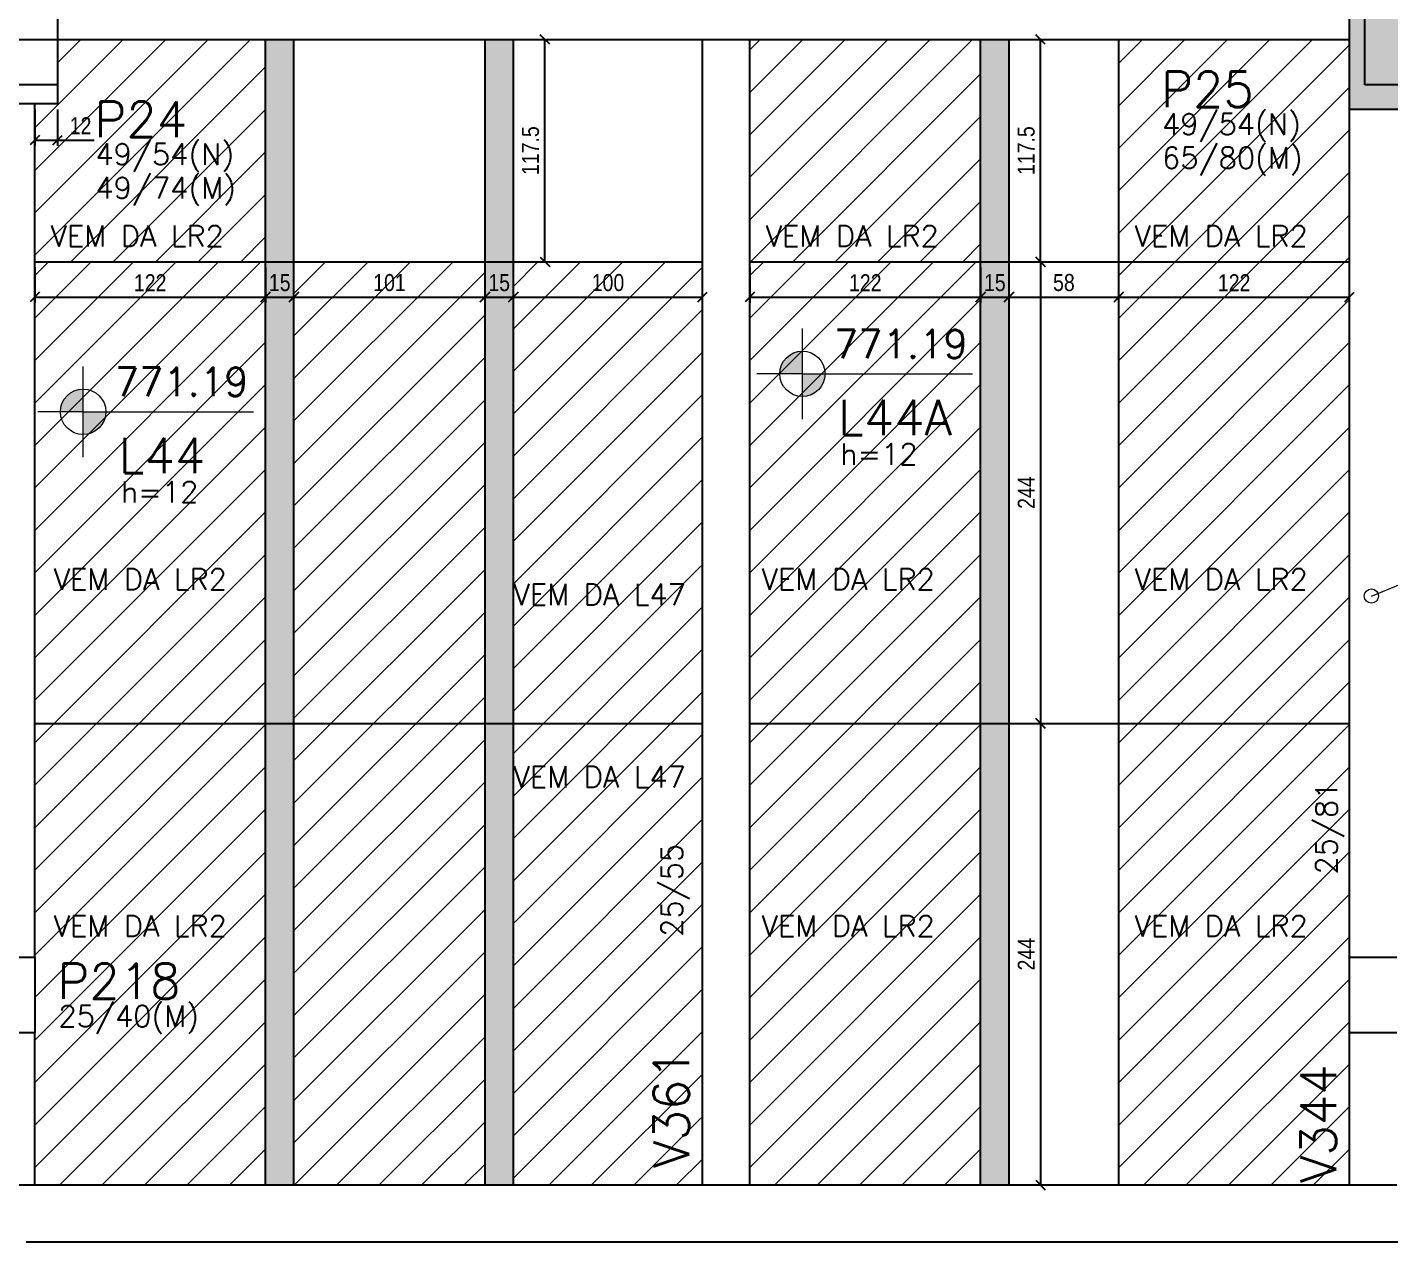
# Model space of a CAD drawing. Extents: x 8513 to 14085, y 1849 to 10799.
# Drawn here: x 11728 to 12448, y 2106 to 2748 of the extents above; entities that cross this region are included whole.
import ezdxf

# ---------------------------------------------------------------- set-up
doc = ezdxf.new("R2010")
doc.units = 0
for name, color, linetype in [('COTA', 241, 'Continuous'), ('Painéis', 200, 'Continuous'), ('Pilares', 5, 'Continuous'), ('VIGAS', 3, 'Continuous')]:
    doc.layers.add(name, color=color, linetype=linetype)
for name, color, linetype, lineweight in [('EST-LAJE-TEXT', 7, 'Continuous', 9), ('EST-PILAR-TEXT', 7, 'Continuous', 9), ('EST-SIMB-Spot Elevations', 7, 'Continuous', 9), ('EST-VIGA-TEXT', 7, 'Continuous', 9), ('Hachura', 253, 'Continuous', 9), ('REAPROVEITAMENTO', 7, 'Continuous', 9)]:
    doc.layers.add(name, color=color, linetype=linetype, lineweight=lineweight)
doc.styles.add('COTA TECNICA-50', font='techl___.ttf', dxfattribs={"height": 9})
doc.styles.add('RomanS_IV50', font='romans_IV50.ttf', dxfattribs={"height": 11.25})
doc.styles.add('RomanS_IV50_B', font='', dxfattribs={"height": 18.75})
doc.styles.add('RomanS_IV50_B_1', font='', dxfattribs={"height": 22.5})
doc.styles.get('RomanS_IV50_B').set_extended_font_data('RomanS_IV50', bold=True)
doc.styles.get('RomanS_IV50_B_1').set_extended_font_data('RomanS_IV50', bold=True)
doc.dimstyles.new('PAINEL', dxfattribs={"dimtxt": 9, "dimasz": 5, "dimexe": 3, "dimexo": 3, "dimgap": 3, "dimtad": 1, "dimdec": 1, "dimzin": 12, "dimdsep": 46, "dimtxsty": 'COTA TECNICA-50', "dimblk": 'OBLIQUE', "dimcen": 0, "dimclrd": 4, "dimclre": 4, "dimclrt": 1, "dimadec": 1, "dimazin": 3, "dimtfac": 1, "dimtdec": 1, "dimtmove": 0, "dimatfit": 3, "dimldrblk": 'OBLIQUE', "dimfxl": 1, "dimtolj": 1, "dimtzin": 12, "dimarcsym": 0})
pattern_1 = [(45, (-181390.063, -29748.07), (-11.2253202, 11.2253202), [])]

# ---------------------------------------------------------------- blocks, each defined once
blk = doc.blocks.new('TQS - Pilar retangular - 25_0 x 40_0-2664920-BUSINESS')
at = {"layer": 'Pilares'}
for p, q in [((-12.5, 20), (12.5, 20)), ((-12.5, -20), (-12.5, 20)), ((12.5, 20), (12.5, -20)), ((12.5, -20), (-12.5, -20))]:
    blk.add_line(p, q, dxfattribs=at)
blk = doc.blocks.new('FA_Floor_TAG_SURVEY_R01 - NIV_TIT_H_TXT1__TXT2_Menor-2303205-BUSINESS')
at = {"layer": 'EST-LAJE-TEXT'}
h = blk.add_hatch(color=256, dxfattribs=at)
edge = h.paths.add_edge_path(flags=0)
edge.add_line((-0.28, 0.565), (-0.28, 0.405))
edge.add_line((-0.28, 0.405), (-0.44, 0.405))
edge.add_arc((-0.28, 0.405), 0.16, 90, 180, ccw=False)
h = blk.add_hatch(color=256, dxfattribs=at)
edge = h.paths.add_edge_path(flags=0)
edge.add_arc((-0.28, 0.405), 0.16, -90, 0, ccw=False)
edge.add_line((-0.28, 0.245), (-0.28, 0.405))
edge.add_line((-0.28, 0.405), (-0.12, 0.405))
for p, q in [((-0.28, 0.085), (-0.28, 0.725)), ((-0.28, 0.405), (-0.6, 0.405)), ((-0.28, 0.405), (0.92, 0.405))]:
    blk.add_line(p, q, dxfattribs=at)
blk.add_circle((-0.28, 0.405), 0.16, dxfattribs=at)
blk = doc.blocks.new('_Oblique')
at = {"color": 0, "linetype": 'ByBlock', "lineweight": -2}
blk.add_line((-0.5, -0.5), (0.5, 0.5), dxfattribs=at)
blk = doc.blocks.new('*D647')
at = {"layer": 'COTA', "color": 4, "lineweight": -2, "transparency": 16777216}
for p, q in [((11732.01, 2704.51), (11732.01, 2685.34)), ((11744.01, 2704.51), (11744.01, 2685.34)), ((11732.01, 2688.34), (11744.01, 2688.34)), ((11744.01, 2688.34), (11763.4, 2688.34))]:
    blk.add_line(p, q, dxfattribs=at)
at = {"layer": 'Defpoints', "color": 0, "transparency": 16777216}
for p in [(11732.01, 2707.51), (11744.01, 2707.51), (11744.01, 2688.34)]:
    blk.add_point(p, dxfattribs=at)
at = {"layer": 'COTA', "color": 4, "lineweight": -2, "transparency": 16777216, "xscale": 5, "yscale": 5, "zscale": 5, "rotation": 180}
blk.add_blockref('_Oblique', (11732.01, 2688.34), dxfattribs=at)
at = {"layer": 'COTA', "color": 4, "lineweight": -2, "transparency": 16777216, "xscale": 5, "yscale": 5, "zscale": 5}
blk.add_blockref('_Oblique', (11744.01, 2688.34), dxfattribs=at)
at = {"layer": 'COTA', "color": 1, "transparency": 16777216, "insert": (11756.21, 2695.9), "char_height": 9, "attachment_point": 5, "style": 'COTA TECNICA-50'}
blk.add_mtext('\\A1;12', dxfattribs=at)
blk = doc.blocks.new('*D648')
at = {"layer": 'COTA', "color": 4, "lineweight": -2, "transparency": 16777216}
for p, q in [((11732.01, 2621.01), (11732.01, 2602.36)), ((11854.01, 2621.01), (11854.01, 2602.36)), ((11732.01, 2605.36), (11854.01, 2605.36))]:
    blk.add_line(p, q, dxfattribs=at)
at = {"layer": 'Defpoints', "color": 0, "transparency": 16777216}
for p in [(11732.01, 2624.01), (11854.01, 2624.01), (11854.01, 2605.36)]:
    blk.add_point(p, dxfattribs=at)
at = {"layer": 'COTA', "color": 4, "lineweight": -2, "transparency": 16777216, "xscale": 5, "yscale": 5, "zscale": 5, "rotation": 180}
blk.add_blockref('_Oblique', (11732.01, 2605.36), dxfattribs=at)
at = {"layer": 'COTA', "color": 4, "lineweight": -2, "transparency": 16777216, "xscale": 5, "yscale": 5, "zscale": 5}
blk.add_blockref('_Oblique', (11854.01, 2605.36), dxfattribs=at)
at = {"layer": 'COTA', "color": 1, "transparency": 16777216, "insert": (11793.01, 2612.92), "char_height": 9, "attachment_point": 5, "style": 'COTA TECNICA-50'}
blk.add_mtext('\\A1;122', dxfattribs=at)
blk = doc.blocks.new('*D649')
at = {"layer": 'COTA', "color": 4, "lineweight": -2, "transparency": 16777216}
for p, q in [((11854.01, 2621.01), (11854.01, 2602.36)), ((11854.01, 2605.36), (11869.01, 2605.36))]:
    blk.add_line(p, q, dxfattribs=at)
at = {"layer": 'Defpoints', "color": 0, "transparency": 16777216}
for p in [(11854.01, 2624.01), (11869.01, 2605.36), (11869.01, 2605.36)]:
    blk.add_point(p, dxfattribs=at)
at = {"layer": 'COTA', "color": 4, "lineweight": -2, "transparency": 16777216, "xscale": 5, "yscale": 5, "zscale": 5, "rotation": 180}
blk.add_blockref('_Oblique', (11854.01, 2605.36), dxfattribs=at)
at = {"layer": 'COTA', "color": 4, "lineweight": -2, "transparency": 16777216, "xscale": 5, "yscale": 5, "zscale": 5}
blk.add_blockref('_Oblique', (11869.01, 2605.36), dxfattribs=at)
at = {"layer": 'COTA', "color": 1, "transparency": 16777216, "insert": (11861.51, 2612.96), "char_height": 9, "attachment_point": 5, "style": 'COTA TECNICA-50'}
blk.add_mtext('\\A1;15', dxfattribs=at)
blk = doc.blocks.new('*D650')
at = {"layer": 'COTA', "color": 4, "lineweight": -2, "transparency": 16777216}
blk.add_line((11869.01, 2605.36), (11970.01, 2605.36), dxfattribs=at)
at = {"layer": 'Defpoints', "color": 0, "transparency": 16777216}
for p in [(11869.01, 2605.36), (11970.01, 2605.36), (11970.01, 2605.36)]:
    blk.add_point(p, dxfattribs=at)
at = {"layer": 'COTA', "color": 4, "lineweight": -2, "transparency": 16777216, "xscale": 5, "yscale": 5, "zscale": 5, "rotation": 180}
blk.add_blockref('_Oblique', (11869.01, 2605.36), dxfattribs=at)
at = {"layer": 'COTA', "color": 4, "lineweight": -2, "transparency": 16777216, "xscale": 5, "yscale": 5, "zscale": 5}
blk.add_blockref('_Oblique', (11970.01, 2605.36), dxfattribs=at)
at = {"layer": 'COTA', "color": 1, "transparency": 16777216, "insert": (11919.51, 2612.96), "char_height": 9, "attachment_point": 5, "style": 'COTA TECNICA-50'}
blk.add_mtext('\\A1;101', dxfattribs=at)
blk = doc.blocks.new('*D651')
at = {"layer": 'COTA', "color": 4, "lineweight": -2, "transparency": 16777216}
blk.add_line((11970.01, 2605.36), (11985.01, 2605.36), dxfattribs=at)
at = {"layer": 'Defpoints', "color": 0, "transparency": 16777216}
for p in [(11970.01, 2605.36), (11985.01, 2605.36), (11985.01, 2605.36)]:
    blk.add_point(p, dxfattribs=at)
at = {"layer": 'COTA', "color": 4, "lineweight": -2, "transparency": 16777216, "xscale": 5, "yscale": 5, "zscale": 5, "rotation": 180}
blk.add_blockref('_Oblique', (11970.01, 2605.36), dxfattribs=at)
at = {"layer": 'COTA', "color": 4, "lineweight": -2, "transparency": 16777216, "xscale": 5, "yscale": 5, "zscale": 5}
blk.add_blockref('_Oblique', (11985.01, 2605.36), dxfattribs=at)
at = {"layer": 'COTA', "color": 1, "transparency": 16777216, "insert": (11977.51, 2612.96), "char_height": 9, "attachment_point": 5, "style": 'COTA TECNICA-50'}
blk.add_mtext('\\A1;15', dxfattribs=at)
blk = doc.blocks.new('*D652')
at = {"layer": 'COTA', "color": 4, "lineweight": -2, "transparency": 16777216}
blk.add_line((11985.01, 2605.36), (12085.01, 2605.36), dxfattribs=at)
at = {"layer": 'Defpoints', "color": 0, "transparency": 16777216}
for p in [(11985.01, 2605.36), (12085.01, 2605.36), (12085.01, 2605.36)]:
    blk.add_point(p, dxfattribs=at)
at = {"layer": 'COTA', "color": 4, "lineweight": -2, "transparency": 16777216, "xscale": 5, "yscale": 5, "zscale": 5, "rotation": 180}
blk.add_blockref('_Oblique', (11985.01, 2605.36), dxfattribs=at)
at = {"layer": 'COTA', "color": 4, "lineweight": -2, "transparency": 16777216, "xscale": 5, "yscale": 5, "zscale": 5}
blk.add_blockref('_Oblique', (12085.01, 2605.36), dxfattribs=at)
at = {"layer": 'COTA', "color": 1, "transparency": 16777216, "insert": (12035.01, 2612.96), "char_height": 9, "attachment_point": 5, "style": 'COTA TECNICA-50'}
blk.add_mtext('\\A1;100', dxfattribs=at)
blk = doc.blocks.new('*D653')
at = {"layer": 'COTA', "color": 4, "lineweight": -2, "transparency": 16777216}
for p, q in [((12110.01, 2621.01), (12110.01, 2602.36)), ((12232.01, 2621.01), (12232.01, 2602.36)), ((12110.01, 2605.36), (12232.01, 2605.36))]:
    blk.add_line(p, q, dxfattribs=at)
at = {"layer": 'Defpoints', "color": 0, "transparency": 16777216}
for p in [(12110.01, 2624.01), (12232.01, 2624.01), (12232.01, 2605.36)]:
    blk.add_point(p, dxfattribs=at)
at = {"layer": 'COTA', "color": 4, "lineweight": -2, "transparency": 16777216, "xscale": 5, "yscale": 5, "zscale": 5, "rotation": 180}
blk.add_blockref('_Oblique', (12110.01, 2605.36), dxfattribs=at)
at = {"layer": 'COTA', "color": 4, "lineweight": -2, "transparency": 16777216, "xscale": 5, "yscale": 5, "zscale": 5}
blk.add_blockref('_Oblique', (12232.01, 2605.36), dxfattribs=at)
at = {"layer": 'COTA', "color": 1, "transparency": 16777216, "insert": (12171.01, 2612.92), "char_height": 9, "attachment_point": 5, "style": 'COTA TECNICA-50'}
blk.add_mtext('\\A1;122', dxfattribs=at)
blk = doc.blocks.new('*D654')
at = {"layer": 'COTA', "color": 4, "lineweight": -2, "transparency": 16777216}
for p, q in [((12232.01, 2621.01), (12232.01, 2602.36)), ((12232.01, 2605.36), (12247.01, 2605.36))]:
    blk.add_line(p, q, dxfattribs=at)
at = {"layer": 'Defpoints', "color": 0, "transparency": 16777216}
for p in [(12232.01, 2624.01), (12247.01, 2605.36), (12247.01, 2605.36)]:
    blk.add_point(p, dxfattribs=at)
at = {"layer": 'COTA', "color": 4, "lineweight": -2, "transparency": 16777216, "xscale": 5, "yscale": 5, "zscale": 5, "rotation": 180}
blk.add_blockref('_Oblique', (12232.01, 2605.36), dxfattribs=at)
at = {"layer": 'COTA', "color": 4, "lineweight": -2, "transparency": 16777216, "xscale": 5, "yscale": 5, "zscale": 5}
blk.add_blockref('_Oblique', (12247.01, 2605.36), dxfattribs=at)
at = {"layer": 'COTA', "color": 1, "transparency": 16777216, "insert": (12239.51, 2612.96), "char_height": 9, "attachment_point": 5, "style": 'COTA TECNICA-50'}
blk.add_mtext('\\A1;15', dxfattribs=at)
blk = doc.blocks.new('*D655')
at = {"layer": 'COTA', "color": 4, "lineweight": -2, "transparency": 16777216}
blk.add_line((12247.01, 2605.36), (12305.01, 2605.36), dxfattribs=at)
at = {"layer": 'Defpoints', "color": 0, "transparency": 16777216}
for p in [(12247.01, 2605.36), (12305.01, 2605.36), (12305.01, 2605.36)]:
    blk.add_point(p, dxfattribs=at)
at = {"layer": 'COTA', "color": 4, "lineweight": -2, "transparency": 16777216, "xscale": 5, "yscale": 5, "zscale": 5, "rotation": 180}
blk.add_blockref('_Oblique', (12247.01, 2605.36), dxfattribs=at)
at = {"layer": 'COTA', "color": 4, "lineweight": -2, "transparency": 16777216, "xscale": 5, "yscale": 5, "zscale": 5}
blk.add_blockref('_Oblique', (12305.01, 2605.36), dxfattribs=at)
at = {"layer": 'COTA', "color": 1, "transparency": 16777216, "insert": (12276.01, 2612.98), "char_height": 9, "attachment_point": 5, "style": 'COTA TECNICA-50'}
blk.add_mtext('\\A1;58', dxfattribs=at)
blk = doc.blocks.new('*D656')
at = {"layer": 'COTA', "color": 4, "lineweight": -2, "transparency": 16777216}
blk.add_line((12305.01, 2605.36), (12427.01, 2605.36), dxfattribs=at)
at = {"layer": 'Defpoints', "color": 0, "transparency": 16777216}
for p in [(12305.01, 2605.36), (12427.01, 2605.36), (12427.01, 2605.36)]:
    blk.add_point(p, dxfattribs=at)
at = {"layer": 'COTA', "color": 4, "lineweight": -2, "transparency": 16777216, "xscale": 5, "yscale": 5, "zscale": 5, "rotation": 180}
blk.add_blockref('_Oblique', (12305.01, 2605.36), dxfattribs=at)
at = {"layer": 'COTA', "color": 4, "lineweight": -2, "transparency": 16777216, "xscale": 5, "yscale": 5, "zscale": 5}
blk.add_blockref('_Oblique', (12427.01, 2605.36), dxfattribs=at)
at = {"layer": 'COTA', "color": 1, "transparency": 16777216, "insert": (12366.01, 2612.92), "char_height": 9, "attachment_point": 5, "style": 'COTA TECNICA-50'}
blk.add_mtext('\\A1;122', dxfattribs=at)
blk = doc.blocks.new('*D665')
at = {"layer": 'COTA', "color": 4, "lineweight": -2, "transparency": 16777216}
for p, q in [((11170.51, 2741.51), (12004.69, 2741.51)), ((12001.69, 2624.01), (12001.69, 2741.51)), ((11988.01, 2624.01), (12004.69, 2624.01))]:
    blk.add_line(p, q, dxfattribs=at)
at = {"layer": 'Defpoints', "color": 0, "transparency": 16777216}
for p in [(11167.51, 2741.51), (12001.69, 2741.51), (11985.01, 2624.01)]:
    blk.add_point(p, dxfattribs=at)
at = {"layer": 'COTA', "color": 4, "lineweight": -2, "transparency": 16777216, "xscale": 5, "yscale": 5, "zscale": 5}
for p, rotation in [((12001.69, 2741.51), 90), ((12001.69, 2624.01), 270)]:
    blk.add_blockref('_Oblique', p, dxfattribs=dict(at, rotation=rotation))
at = {"layer": 'COTA', "color": 1, "transparency": 16777216, "insert": (11994.09, 2682.76), "char_height": 9, "attachment_point": 5, "rotation": 90, "style": 'COTA TECNICA-50'}
blk.add_mtext('\\A1;117.5', dxfattribs=at)
blk = doc.blocks.new('*D667')
at = {"layer": 'COTA', "color": 4, "lineweight": -2, "transparency": 16777216}
for p, q in [((11170.51, 2741.51), (12266.69, 2741.51)), ((12263.69, 2624.01), (12263.69, 2741.51)), ((12250.01, 2624.01), (12266.69, 2624.01))]:
    blk.add_line(p, q, dxfattribs=at)
at = {"layer": 'Defpoints', "color": 0, "transparency": 16777216}
for p in [(11167.51, 2741.51), (12263.69, 2741.51), (12247.01, 2624.01)]:
    blk.add_point(p, dxfattribs=at)
at = {"layer": 'COTA', "color": 4, "lineweight": -2, "transparency": 16777216, "xscale": 5, "yscale": 5, "zscale": 5}
for p, rotation in [((12263.69, 2741.51), 90), ((12263.69, 2624.01), 270)]:
    blk.add_blockref('_Oblique', p, dxfattribs=dict(at, rotation=rotation))
at = {"layer": 'COTA', "color": 1, "transparency": 16777216, "insert": (12256.09, 2682.76), "char_height": 9, "attachment_point": 5, "rotation": 90, "style": 'COTA TECNICA-50'}
blk.add_mtext('\\A1;117.5', dxfattribs=at)
blk = doc.blocks.new('*D675')
at = {"layer": 'COTA', "color": 4, "lineweight": -2, "transparency": 16777216}
for p, q in [((12250.01, 2624.01), (12266.69, 2624.01)), ((12263.69, 2624.01), (12263.69, 2380.01)), ((12250.01, 2380.01), (12266.69, 2380.01))]:
    blk.add_line(p, q, dxfattribs=at)
at = {"layer": 'Defpoints', "color": 0, "transparency": 16777216}
for p in [(12247.01, 2624.01), (12247.01, 2380.01), (12263.69, 2380.01)]:
    blk.add_point(p, dxfattribs=at)
at = {"layer": 'COTA', "color": 4, "lineweight": -2, "transparency": 16777216, "xscale": 5, "yscale": 5, "zscale": 5}
for p, rotation in [((12263.69, 2624.01), 90), ((12263.69, 2380.01), 270)]:
    blk.add_blockref('_Oblique', p, dxfattribs=dict(at, rotation=rotation))
at = {"layer": 'COTA', "color": 1, "transparency": 16777216, "insert": (12256.12, 2502.01), "char_height": 9, "attachment_point": 5, "rotation": 90, "style": 'COTA TECNICA-50'}
blk.add_mtext('\\A1;244', dxfattribs=at)
blk = doc.blocks.new('*D676')
at = {"layer": 'COTA', "color": 4, "lineweight": -2, "transparency": 16777216}
for p, q in [((12250.01, 2380.01), (12266.69, 2380.01)), ((12263.69, 2380.01), (12263.69, 2136.01)), ((12250.01, 2136.01), (12266.69, 2136.01))]:
    blk.add_line(p, q, dxfattribs=at)
at = {"layer": 'Defpoints', "color": 0, "transparency": 16777216}
for p in [(12247.01, 2380.01), (12247.01, 2136.01), (12263.69, 2136.01)]:
    blk.add_point(p, dxfattribs=at)
at = {"layer": 'COTA', "color": 4, "lineweight": -2, "transparency": 16777216, "xscale": 5, "yscale": 5, "zscale": 5}
for p, rotation in [((12263.69, 2380.01), 90), ((12263.69, 2136.01), 270)]:
    blk.add_blockref('_Oblique', p, dxfattribs=dict(at, rotation=rotation))
at = {"layer": 'COTA', "color": 1, "transparency": 16777216, "insert": (12256.12, 2258.01), "char_height": 9, "attachment_point": 5, "rotation": 90, "style": 'COTA TECNICA-50'}
blk.add_mtext('\\A1;244', dxfattribs=at)

msp = doc.modelspace()

# ---------------------------------------------------------------- hatches: boundary and pattern name
at = {"layer": 'Hachura'}
h = msp.add_hatch(color=256, dxfattribs=at)
h.paths.add_polyline_path([(11869.01, 2741.51), (11854.01, 2741.51), (11854.01, 2624.01), (11869.01, 2624.01)])
h.paths.add_polyline_path([(11869.01, 2624.01), (11854.01, 2624.01), (11854.01, 2380.01), (11869.01, 2380.01)])
h.paths.add_polyline_path([(11854.01, 2136.01), (11869.01, 2136.01), (11869.01, 2380.01), (11854.01, 2380.01)])
h.paths.add_polyline_path([(11970.01, 2380.01), (11970.01, 2136.01), (11985.01, 2136.01), (11985.01, 2380.01)])
h.paths.add_polyline_path([(11970.01, 2624.01), (11970.01, 2380.01), (11985.01, 2380.01), (11985.01, 2624.01)])
h.paths.add_polyline_path([(11970.01, 2741.51), (11970.01, 2624.01), (11985.01, 2624.01), (11985.01, 2741.51)])
h = msp.add_hatch(color=256, dxfattribs=at)
h.paths.add_polyline_path([(12247.01, 2741.51), (12232.01, 2741.51), (12232.01, 2624.01), (12247.01, 2624.01)])
h.paths.add_polyline_path([(12232.01, 2380.01), (12247.01, 2380.01), (12247.01, 2624.01), (12232.01, 2624.01)])
h.paths.add_polyline_path([(12247.01, 2380.01), (12232.01, 2380.01), (12232.01, 2136.01), (12247.01, 2136.01)])
at = {"layer": 'Pilares'}
msp.add_hatch(color=5, dxfattribs=at).paths.add_polyline_path([(12492.01, 2704.51), (12492.01, 2784.51), (12427.01, 2784.51), (12427.01, 2704.51)], flags=0)
at = {"layer": 'REAPROVEITAMENTO'}
h = msp.add_hatch(dxfattribs=at)
h.set_pattern_fill('ANSI31', color=251, scale=5, style=0)
h.set_pattern_definition(pattern_1)
h.paths.add_polyline_path([(11732.01, 2624.01), (11854.01, 2624.01), (11854.01, 2741.51), (11744.01, 2741.51), (11744.01, 2707.51), (11732.01, 2707.51)])
h.paths.add_polyline_path([(11707.01, 2624.01), (11707.01, 2707.51), (11695.01, 2707.51), (11695.01, 2741.51), (11585.01, 2741.51), (11585.01, 2624.01)])
h = msp.add_hatch(dxfattribs=at)
h.set_pattern_fill('ANSI31', color=251, scale=5, style=0)
h.set_pattern_definition(pattern_1)
h.paths.add_polyline_path([(12232.01, 2741.51), (12110.01, 2741.51), (12110.01, 2624.01), (12232.01, 2624.01)])
h.paths.add_polyline_path([(12427.01, 2704.51), (12427.01, 2741.51), (12305.01, 2741.51), (12305.01, 2624.01), (12427.01, 2624.01)])
h = msp.add_hatch(dxfattribs=at)
h.set_pattern_fill('ANSI31', color=251, scale=5, style=0)
h.set_pattern_definition([(45, (-181963.063, -29748.07), (-11.2253202, 11.2253202), [])])
h.paths.add_polyline_path([(11732.01, 2380.01), (11854.01, 2380.01), (11854.01, 2624.01), (11732.01, 2624.01)])
h.paths.add_polyline_path([(11732.01, 2380.01), (11732.01, 2136.01), (11854.01, 2136.01), (11854.01, 2216.51), (11854.01, 2256.51), (11854.01, 2380.01)])
h = msp.add_hatch(dxfattribs=at)
h.set_pattern_fill('ANSI31', color=251, scale=5, style=0)
h.set_pattern_definition(pattern_1)
h.paths.add_polyline_path([(11869.01, 2136.01), (11970.01, 2136.01), (11970.01, 2380.01), (11869.01, 2380.01)])
h.paths.add_polyline_path([(11869.01, 2380.01), (11970.01, 2380.01), (11970.01, 2624.01), (11869.01, 2624.01)])
h = msp.add_hatch(dxfattribs=at)
h.set_pattern_fill('ANSI31', color=251, scale=5, style=0)
h.set_pattern_definition(pattern_1)
h.paths.add_polyline_path([(11985.01, 2380.01), (12085.01, 2380.01), (12085.01, 2624.01), (11985.01, 2624.01)])
h.paths.add_polyline_path([(11985.01, 2136.01), (12085.01, 2136.01), (12085.01, 2380.01), (11985.01, 2380.01)])
h = msp.add_hatch(dxfattribs=at)
h.set_pattern_fill('ANSI31', color=251, scale=5, style=0)
h.set_pattern_definition([(45, (-181585.063, -29748.07), (-11.2253202, 11.2253202), [])])
h.paths.add_polyline_path([(12110.01, 2380.01), (12232.01, 2380.01), (12232.01, 2624.01), (12110.01, 2624.01)])
h.paths.add_polyline_path([(12110.01, 2380.01), (12110.01, 2136.01), (12232.01, 2136.01), (12232.01, 2216.51), (12232.01, 2256.51), (12232.01, 2380.01)])
h = msp.add_hatch(dxfattribs=at)
h.set_pattern_fill('ANSI31', color=251, scale=5, style=0)
h.set_pattern_definition(pattern_1)
h.paths.add_polyline_path([(12305.01, 2380.01), (12427.01, 2380.01), (12427.01, 2624.01), (12305.01, 2624.01)])
h.paths.add_polyline_path([(12305.01, 2380.01), (12305.01, 2136.01), (12427.01, 2136.01), (12427.01, 2216.51), (12427.01, 2256.51), (12427.01, 2380.01)])

# ---------------------------------------------------------------- linework, layer by layer
at = {"layer": 'EST-SIMB-Spot Elevations'}
msp.add_line((12438.55, 2447.33), (12483.37, 2465.7), dxfattribs=at)
msp.add_circle((12438.55, 2447.33), 3.75, dxfattribs=at)
at = {"layer": 'Painéis', "ltscale": 70}
for p, q in [((11854.01, 2136.01), (11854.01, 2741.51)), ((11869.01, 2136.01), (11869.01, 2741.51)), ((11970.01, 2136.01), (11970.01, 2741.51)), ((11985.01, 2136.01), (11985.01, 2741.51)), ((12232.01, 2136.01), (12232.01, 2741.51)), ((12247.01, 2136.01), (12247.01, 2741.51)), ((12305.01, 2136.01), (12305.01, 2741.51)), ((11732.01, 2624.01), (12085.01, 2624.01)), ((12110.01, 2624.01), (12427.01, 2624.01)), ((11732.01, 2380.01), (12085.01, 2380.01)), ((12110.01, 2380.01), (12427.01, 2380.01))]:
    msp.add_line(p, q, dxfattribs=at)
at = {"layer": 'Pilares', "color": 5}
for p, q in [((11744.01, 2781.51), (11744.01, 2707.51)), ((12427.01, 2704.51), (12427.01, 2784.51)), ((11744.01, 2707.51), (11695.01, 2707.51)), ((12492.01, 2704.51), (12427.01, 2704.51)), ((12427.01, 2216.51), (12427.01, 2256.51)), ((12427.01, 2256.51), (12452.01, 2256.51)), ((12452.01, 2216.51), (12427.01, 2216.51))]:
    msp.add_line(p, q, dxfattribs=at)
at = {"layer": 'Pilares'}
for p, q in [((12435.01, 2717.51), (12435.01, 2771.51)), ((11744.01, 2717.51), (11695.01, 2717.51)), ((12484.01, 2717.51), (12435.01, 2717.51))]:
    msp.add_line(p, q, dxfattribs=at)
at = {"layer": 'VIGAS', "color": 3}
for p, q in [((11744.01, 2741.51), (12427.01, 2741.51)), ((12085.01, 2136.01), (12085.01, 2741.51)), ((12110.01, 2136.01), (12110.01, 2741.51)), ((11732.01, 2256.51), (11732.01, 2707.51)), ((12427.01, 2256.51), (12427.01, 2704.51)), ((11732.01, 2136.01), (11732.01, 2216.51)), ((12427.01, 2136.01), (12427.01, 2216.51)), ((10246.51, 2136.01), (12427.01, 2136.01)), ((12427.01, 2136.01), (12452.01, 2136.01)), ((11727.43, 2106.01), (13103.96, 2106.01))]:
    msp.add_line(p, q, dxfattribs=at)

# ---------------------------------------------------------------- block references
at = {"layer": 'EST-LAJE-TEXT', "xscale": 74.99999999999996, "yscale": 74.99999999999996, "zscale": 74.99999999999996}
for p in [(12158.78, 2534.4), (11778.57, 2514.32)]:
    msp.add_blockref('FA_Floor_TAG_SURVEY_R01 - NIV_TIT_H_TXT1__TXT2_Menor-2303205-BUSINESS', p, dxfattribs=at)
at = {"layer": 'Pilares'}
msp.add_blockref('TQS - Pilar retangular - 25_0 x 40_0-2664920-BUSINESS', (11719.51, 2236.51), dxfattribs=at)

# ---------------------------------------------------------------- texts
at = {"layer": 'EST-LAJE-TEXT', "lineweight": 30, "attachment_point": 1}
for s, insert, char_height, width, style in [('VEM DA LR2', (11740.3, 2643.25), 11.25, 113.7665, 'RomanS_IV50'), ('VEM DA LR2', (12313.3, 2643.25), 11.25, 113.7665, 'RomanS_IV50'), ('771.19', (12154.48, 2588.12), 15, 99.8101, 'RomanS_IV50_B'), ('771.19', (11774.27, 2568.05), 15, 99.8101, 'RomanS_IV50_B'), ('h=12', (12157.71, 2528.01), 11.25, 58.924, 'RomanS_IV50'), ('h=12', (11777.49, 2507.93), 11.25, 58.924, 'RomanS_IV50'), ('VEM DA LR2', (11741.94, 2461.79), 11.25, 113.7665, 'RomanS_IV50'), ('VEM DA LR2', (12116.14, 2461.79), 11.25, 113.7665, 'RomanS_IV50'), ('VEM DA LR2', (12313.3, 2461.79), 11.25, 113.7665, 'RomanS_IV50'), ('VEM DA L47', (11985.01, 2453.76), 11.25, 113.7665, 'RomanS_IV50'), ('VEM DA L47', (11985.01, 2357.37), 11.25, 113.7665, 'RomanS_IV50'), ('VEM DA LR2', (11741.94, 2278.52), 11.25, 113.7665, 'RomanS_IV50'), ('VEM DA LR2', (12116.14, 2278.52), 11.25, 113.7665, 'RomanS_IV50'), ('VEM DA LR2', (12313.3, 2278.52), 11.25, 113.7665, 'RomanS_IV50')]:
    msp.add_mtext(s, dxfattribs=dict(at, insert=insert, char_height=char_height, width=width, style=style))
at = {"layer": 'EST-LAJE-TEXT', "lineweight": 50, "char_height": 18.75, "attachment_point": 1, "style": 'RomanS_IV50_B_1'}
for s, insert, width in [('L44A', (12156.58, 2551.07), 84.1772), ('L44', (11776.36, 2530.99), 63.7342)]:
    msp.add_mtext(s, dxfattribs=dict(at, insert=insert, width=width))
at = {"layer": 'EST-PILAR-TEXT', "lineweight": 50, "attachment_point": 1}
for s, insert, char_height, width, style in [('P25', (12327.36, 2724.56), 18.75, 69.1455, 'RomanS_IV50_B_1'), ('P25', (12327.36, 2724.56), 18.75, 69.1455, 'RomanS_IV50_B_1'), ('P24', (11763.52, 2708.68), 18.75, 69.1455, 'RomanS_IV50_B_1'), ('P24', (11763.52, 2708.68), 18.75, 69.1455, 'RomanS_IV50_B_1'), ('49/54(N)', (12327.91, 2702.38), 11.25, 104.6202, 'RomanS_IV50'), ('49/54(N)', (11764.06, 2686.49), 11.25, 104.6202, 'RomanS_IV50'), ('65/80(M)', (12327.91, 2684.57), 11.25, 105.8227, 'RomanS_IV50'), ('49/74(M)', (11764.06, 2668.68), 11.25, 105.8227, 'RomanS_IV50'), ('P218', (11743.96, 2253.08), 18.75, 91.9936, 'RomanS_IV50_B_1'), ('25/40(M)', (11744.51, 2230.89), 11.25, 105.8227, 'RomanS_IV50')]:
    msp.add_mtext(s, dxfattribs=dict(at, insert=insert, char_height=char_height, width=width, style=style))
at = {"layer": 'EST-VIGA-TEXT', "lineweight": 30, "char_height": 11.25, "width": 70.3481, "attachment_point": 1, "rotation": 90, "style": 'RomanS_IV50'}
for s, insert in [('25/81', (12409.15, 2300.11)), ('25/55', (12063.17, 2267.2))]:
    msp.add_mtext(s, dxfattribs=dict(at, insert=insert))
at = {"layer": 'EST-VIGA-TEXT', "lineweight": 50, "char_height": 18.75, "width": 88.9873, "attachment_point": 1, "rotation": 90, "style": 'RomanS_IV50_B_1'}
for s, insert in [('V361', (12059.13, 2145.06)), ('V344', (12401.13, 2137.06))]:
    msp.add_mtext(s, dxfattribs=dict(at, insert=insert))
at = {"layer": 'REAPROVEITAMENTO', "color": 251, "insert": (12118.3, 2643.25), "char_height": 11.25, "width": 113.7665, "attachment_point": 1, "style": 'RomanS_IV50'}
msp.add_mtext('VEM DA LR2', dxfattribs=at)

# ---------------------------------------------------------------- dimensions: what is measured, and where the dimension line sits
at = {"layer": 'COTA'}
for base, p1, p2, picture, middle in [((12001.69, 2741.51), (11985.01, 2624.01), (11167.51, 2741.51), '*D665', (11994.09, 2682.76)), ((12263.69, 2741.51), (12247.01, 2624.01), (11167.51, 2741.51), '*D667', (12256.09, 2682.76)), ((12263.69, 2136.01), (12247.01, 2380.01), (12247.01, 2136.01), '*D676', (12256.12, 2258.01))]:
    dim = msp.add_linear_dim(base=base, p1=p1, p2=p2, angle=90, dimstyle='PAINEL', override={"dimtmove": 1}, dxfattribs=at)
    dim.commit()
    dim.dimension.update_dxf_attribs({"geometry": picture, "text_midpoint": middle})
for base, p1, p2, picture, middle in [((11744.01, 2688.34), (11732.01, 2707.51), (11744.01, 2707.51), '*D647', (11756.21, 2695.9)), ((11854.01, 2605.36), (11732.01, 2624.01), (11854.01, 2624.01), '*D648', (11793.01, 2612.92)), ((12232.01, 2605.36), (12110.01, 2624.01), (12232.01, 2624.01), '*D653', (12171.01, 2612.92))]:
    dim = msp.add_linear_dim(base=base, p1=p1, p2=p2, dimstyle='PAINEL', dxfattribs=at)
    dim.commit()
    dim.dimension.update_dxf_attribs({"geometry": picture, "text_midpoint": middle})
for base, p1, p2, picture, middle in [((11869.01, 2605.36), (11854.01, 2624.01), (11869.01, 2605.36), '*D649', (11861.51, 2612.96)), ((12247.01, 2605.36), (12232.01, 2624.01), (12247.01, 2605.36), '*D654', (12239.51, 2612.96)), ((11970.01, 2605.36), (11869.01, 2605.36), (11970.01, 2605.36), '*D650', (11919.51, 2612.96)), ((11985.01, 2605.36), (11970.01, 2605.36), (11985.01, 2605.36), '*D651', (11977.51, 2612.96)), ((12085.01, 2605.36), (11985.01, 2605.36), (12085.01, 2605.36), '*D652', (12035.01, 2612.96)), ((12305.01, 2605.36), (12247.01, 2605.36), (12305.01, 2605.36), '*D655', (12276.01, 2612.98)), ((12427.01, 2605.36), (12305.01, 2605.36), (12427.01, 2605.36), '*D656', (12366.01, 2612.92))]:
    dim = msp.add_linear_dim(base=base, p1=p1, p2=p2, dimstyle='PAINEL', override={"dimtmove": 1}, dxfattribs=at)
    dim.commit()
    dim.dimension.update_dxf_attribs({"geometry": picture, "text_midpoint": middle})
dim = msp.add_linear_dim(base=(12263.69, 2380.01), p1=(12247.01, 2624.01), p2=(12247.01, 2380.01), angle=90, dimstyle='PAINEL', dxfattribs=at)
dim.commit()
dim.dimension.update_dxf_attribs({"geometry": '*D675', "text_midpoint": (12256.12, 2502.01)})

doc.saveas('drawing.dxf')
